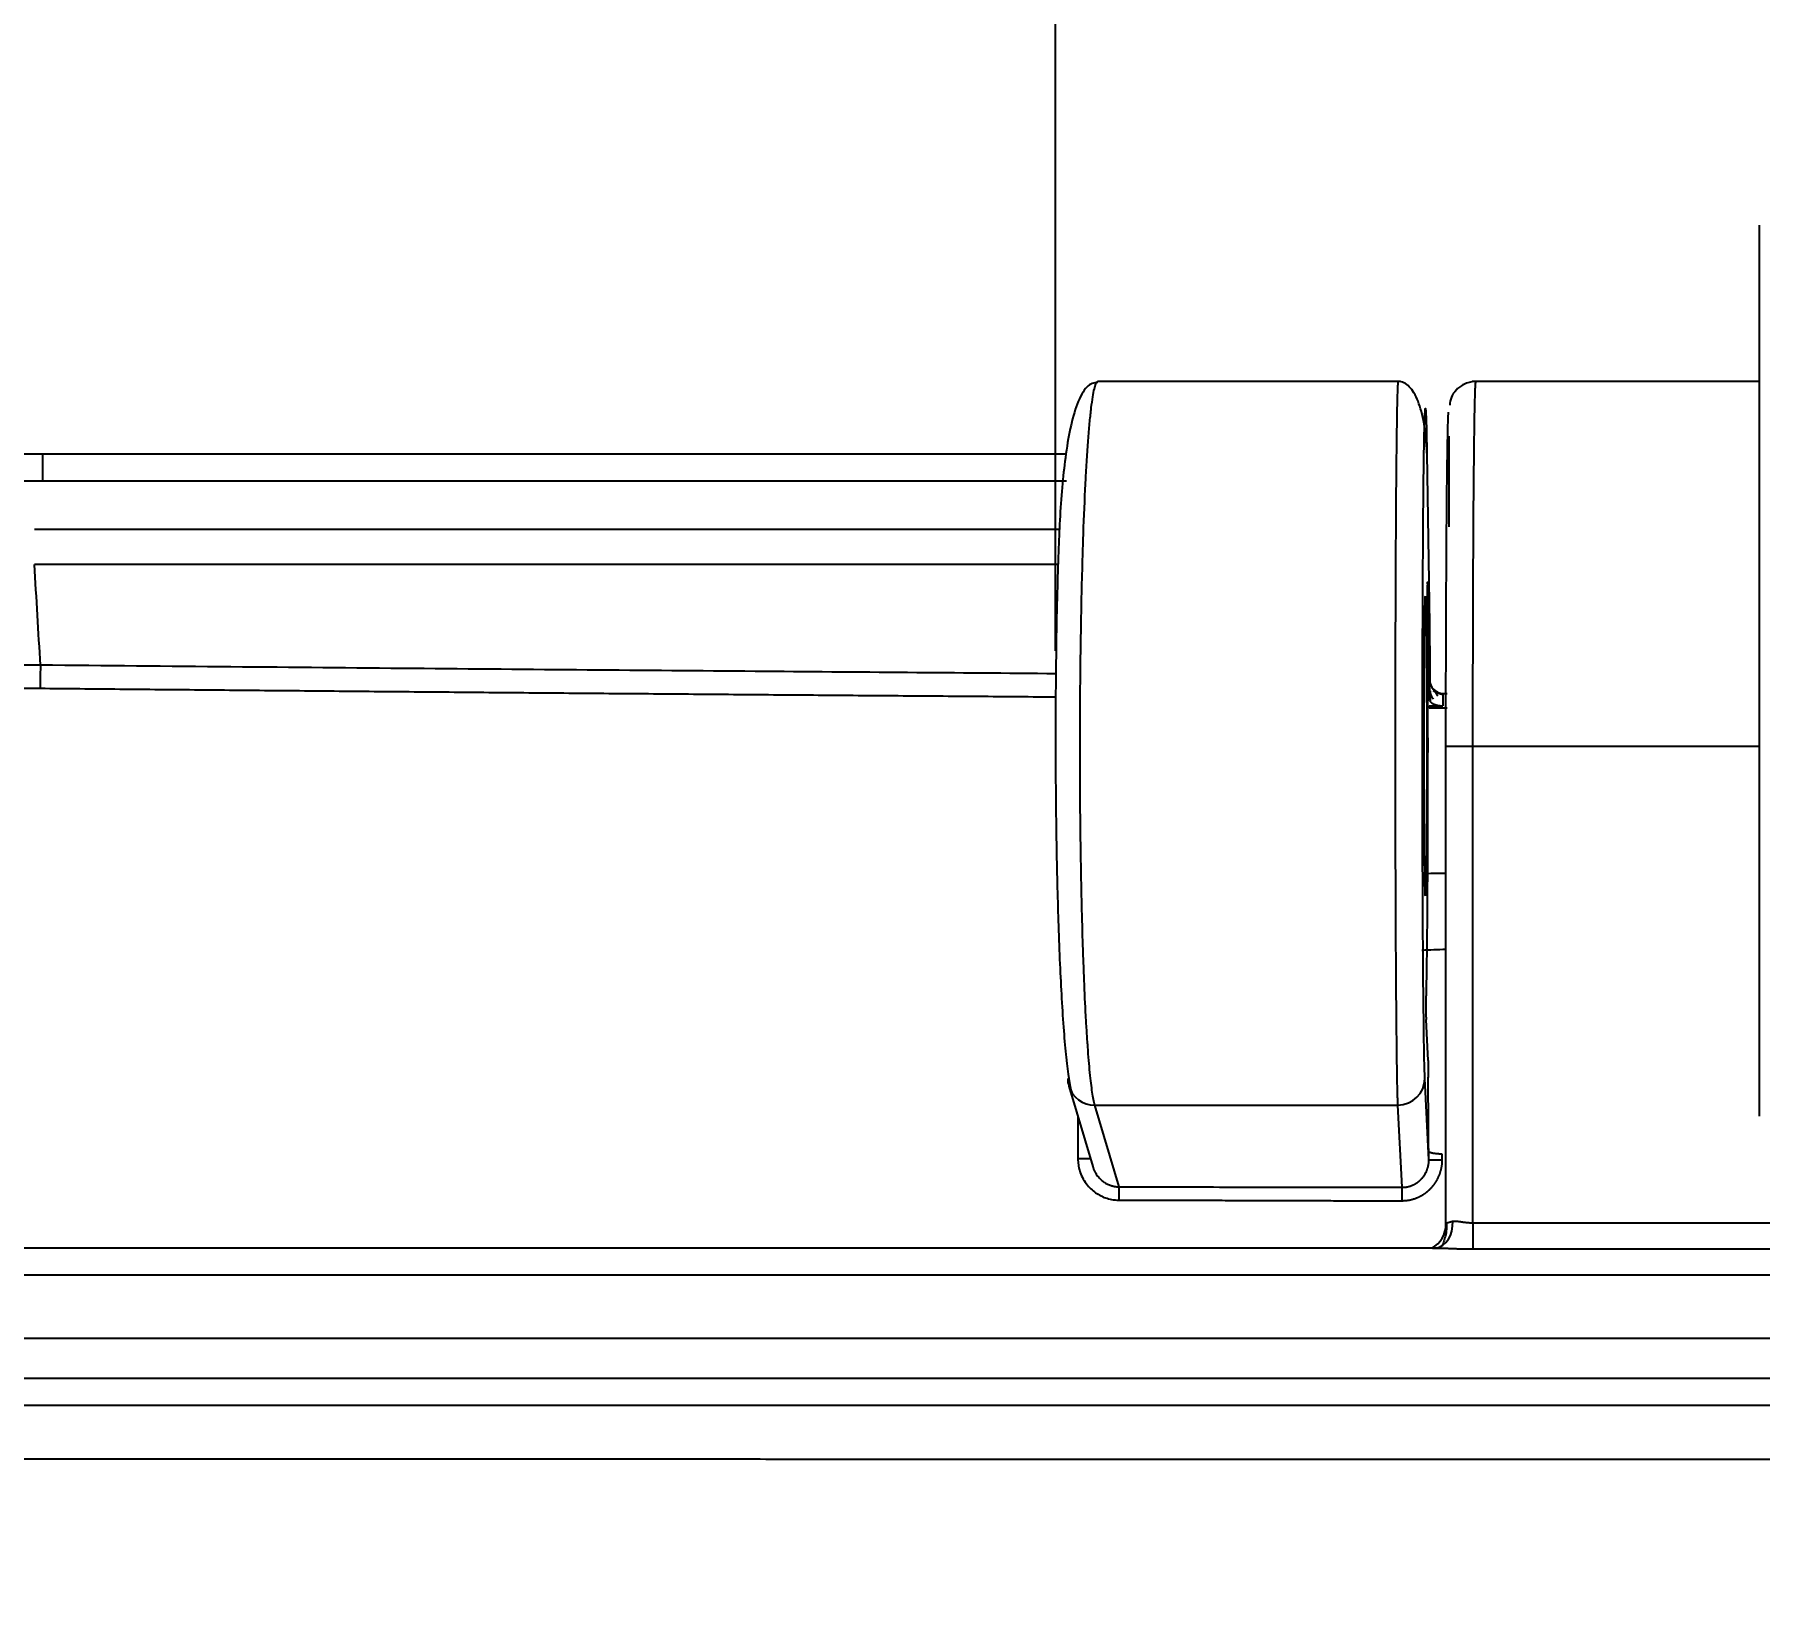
# Model space of a CAD drawing. Header units: millimetres. Extents: x 63 to 483, y 13 to 310.
# Drawn here: x 335.8 to 357.09, y 252.47 to 272.01 of the extents above; entities that cross this region are included whole.
import ezdxf

# ---------------------------------------------------------------- set-up
doc = ezdxf.new("R2010")
doc.units = ezdxf.units.MM
doc.layers.add('DIM', color=5, linetype='Continuous')
doc.styles.get("Standard").update_dxf_attribs({"font": 'arial.ttf'})
doc.dimstyles.new('사본 Standard', dxfattribs={"dimtxt": 2.5, "dimasz": 3, "dimexe": 1, "dimexo": 1, "dimgap": 0.9, "dimtad": 1, "dimdec": 1, "dimdsep": 46, "dimtxsty": 'Standard', "dimcen": 0.09, "dimclrd": 3, "dimclre": 3, "dimclrt": 2, "dimadec": 0, "dimazin": 0, "dimtfac": 1, "dimtdec": 1, "dimtmove": 0, "dimatfit": 3, "dimfxl": 1.25, "dimtolj": 1, "dimtzin": 0, "dimarcsym": 1})

# ---------------------------------------------------------------- blocks, each defined once
blk = doc.blocks.new('*D15')
at = {"layer": 'DIM', "linetype": 'ByBlock', "lineweight": -2, "transparency": 16777216}
for p, q in [((348.403, 264.4), (348.403, 286.546)), ((427.808, 264.373), (427.808, 286.546)), ((351.403, 285.546), (424.808, 285.546))]:
    blk.add_line(p, q, dxfattribs=at)
at = {"layer": 'DIM', "transparency": 16777216}
for points in [[(351.403, 286.046), (351.403, 285.046), (348.403, 285.546)], [(424.808, 286.046), (424.808, 285.046), (427.808, 285.546)]]:
    blk.add_solid(points, dxfattribs=at)
at = {"layer": 'DIM', "transparency": 16777216, "insert": (388.106, 288.579), "char_height": 3, "attachment_point": 5}
blk.add_mtext('\\A1;238.2', dxfattribs=at)

msp = doc.modelspace()

# ---------------------------------------------------------------- linework, layer by layer
at = {"extrusion": (0, 0, -1)}
for p, q in [((357.091, 258.656), (357.091, 269.656)), ((352.662, 267.725), (348.925, 267.725)), ((357.091, 267.725), (353.546, 267.725)), ((353.256, 267.05), (353.256, 265.93)), ((348.538, 266.83), (335.901, 266.83)), ((335.901, 266.83), (335.901, 266.497)), ((352.986, 266.834), (353.018, 264.733)), ((348.538, 266.497), (335.901, 266.497)), ((348.45, 265.9), (335.802, 265.9)), ((348.434, 265.467), (335.802, 265.467)), ((352.993, 265.226), (353.015, 263.807)), ((353.022, 264.041), (353.017, 264.041)), ((353.184, 263.875), (353.235, 263.875)), ((353.223, 263.694), (353.016, 263.694)), ((353.235, 263.694), (353.224, 263.694)), ((353.221, 263.225), (353.555, 263.225)), ((353.221, 257.32), (353.221, 263.225)), ((353.555, 263.225), (357.091, 263.225)), ((353.555, 257.34), (353.555, 263.225)), ((353.001, 259.345), (352.976, 259.848)), ((353.011, 258.119), (352.962, 259.122)), ((353.005, 258.509), (353.003, 259.136)), ((348.567, 259.027), (348.863, 258.034)), ((349.187, 257.785), (348.887, 258.794)), ((348.887, 258.794), (352.628, 258.794)), ((352.679, 257.778), (352.628, 258.794)), ((353.011, 258.22), (353.007, 258.3)), ((353.555, 257.34), (357.33, 257.34)), ((353.555, 257.34), (353.555, 257.018)), ((353.134, 257.028), (329.732, 257.028)), ((353.555, 257.018), (357.33, 257.018)), ((446.451, 256.695), (329.732, 256.695)), ((329.669, 255.917), (446.513, 255.917)), ((446.513, 255.419), (329.669, 255.419))]:
    msp.add_line(p, q, dxfattribs=at)
for centre, major_axis, ratio, start_param, end_param in [((352.968, 263.225), (0, 1.85), 0.008727, 3.141593, 6.283185), ((352.968, 263.225), (0, 1.85), 0.008727, 0, 3.141593), ((352.968, 263.225), (0, 3.183), 0.008727, 0.983359, 2.855963), ((357.184, 263.708), (9.548, 0.144), 0.008725, 4.260789, 4.279934), ((353, 259.017), (0, 0.333), 0.008726, 0.174655, 1.205832), ((353.008, 258.628), (0, 0.333), 0.008726, 3.316248, 4.347424)]:
    msp.add_ellipse(centre, major_axis=major_axis, ratio=ratio, start_param=start_param, end_param=end_param, dxfattribs=at)
for centre, major_axis, ratio, start_param, end_param in [((352.685, 264.733), (-0.333, -0.005), 0.866001, 3.12414, 3.159065), ((335.876, 263.935), (0.003, 0.333), 0.016548, 0.523678, 1.572436), ((353.184, 264.041), (0, 0.167), 0.999962, 1.570816, 3.141593), ((353.188, 264.041), (0, 0.167), 0.999962, 1.570796, 3.141593), ((348.887, 259.122), (0.32, 0.095), 0.983499, 2.848113, 3.141601), ((352.628, 259.122), (0.333, 0.016), 0.984771, 4.663689, 6.23297), ((348.887, 259.122), (0.32, 0.095), 0.983499, 3.141601, 4.427998), ((348.681, 258.134), (-0.167, 0), 0.002718, 1.558758, 2.713564), ((353.178, 258.119), (0.167, 0), 0.003049, 3.150319, 4.701722), ((349.187, 257.62), (0, -0.167), 0.011839, 3.316138, 4.715171), ((352.679, 257.614), (0, -0.167), 0.010778, 3.316136, 4.715425), ((352.888, 257.32), (0.332, 0.033), 0.996157, 5.111271, 6.183385), ((353.056, 257.359), (0.033, -0.332), 0.747136, 0.031069, 1.497114)]:
    msp.add_ellipse(centre, major_axis=major_axis, ratio=ratio, start_param=start_param, end_param=end_param)
for points, knots in [([(348.924, 267.712), (348.876, 267.715), (348.782, 267.679), (348.668, 267.47), (348.584, 267.166), (348.507, 266.706), (348.46, 266.177), (348.438, 265.603), (348.422, 265.101), (348.41, 264.479), (348.402, 263.731), (348.402, 262.869), (348.413, 261.926), (348.437, 260.958), (348.477, 260.05), (348.534, 259.309), (348.578, 259.033), (348.603, 258.948)], [0, 0, 0, 0, 0.051589, 0.109628, 0.162984, 0.211821, 0.296463, 0.334616, 0.379094, 0.43091, 0.490073, 0.556591, 0.630475, 0.711738, 0.800402, 0.89647, 1, 1, 1, 1]), ([(348.887, 258.794), (348.877, 258.831), (348.866, 258.885), (348.851, 258.986), (348.847, 259.023), (348.837, 259.104), (348.832, 259.148), (348.818, 259.289), (348.81, 259.395), (348.797, 259.572), (348.793, 259.633), (348.785, 259.761), (348.781, 259.828), (348.77, 260.034), (348.763, 260.181), (348.754, 260.413), (348.751, 260.492), (348.745, 260.653), (348.742, 260.735), (348.734, 260.986), (348.73, 261.159), (348.724, 261.424), (348.722, 261.513), (348.719, 261.693), (348.717, 261.783), (348.713, 262.057), (348.711, 262.241), (348.708, 262.519), (348.708, 262.611), (348.707, 262.796), (348.706, 262.889), (348.706, 263.165), (348.706, 263.348), (348.707, 263.619), (348.707, 263.709), (348.708, 263.887), (348.709, 263.975), (348.712, 264.237), (348.714, 264.408), (348.719, 264.74), (348.722, 264.902), (348.729, 265.214), (348.733, 265.365), (348.739, 265.581), (348.741, 265.652), (348.744, 265.755), (348.746, 265.806), (348.748, 265.865), (348.749, 265.894), (348.75, 265.908), (348.75, 265.916), (348.75, 265.919), (348.75, 265.921), (348.75, 265.922), (348.75, 265.922), (348.75, 265.922), (348.75, 265.923), (348.75, 265.923), (348.758, 266.141), (348.767, 266.344), (348.782, 266.622), (348.787, 266.71), (348.797, 266.876), (348.808, 267.032), (348.82, 267.168), (348.832, 267.292), (348.838, 267.348), (348.85, 267.45), (348.857, 267.495), (348.869, 267.574), (348.876, 267.607), (348.889, 267.661), (348.895, 267.683), (348.908, 267.713), (348.915, 267.722), (348.923, 267.725), (348.924, 267.725), (348.924, 267.725)], [0, 0, 0, 0, 0.038256, 0.038256, 0.057383, 0.057383, 0.076511, 0.076511, 0.114767, 0.114767, 0.133894, 0.133894, 0.153022, 0.153022, 0.191278, 0.191278, 0.210405, 0.210405, 0.229533, 0.229533, 0.267789, 0.267789, 0.286917, 0.286917, 0.306044, 0.306044, 0.3443, 0.3443, 0.363428, 0.363428, 0.382555, 0.382555, 0.420811, 0.420811, 0.439939, 0.439939, 0.459066, 0.459066, 0.497322, 0.497322, 0.535577, 0.535577, 0.573833, 0.573833, 0.592961, 0.592961, 0.602525, 0.607307, 0.609698, 0.610893, 0.611491, 0.61179, 0.611939, 0.612014, 0.612051, 0.61207, 0.61207, 0.612089, 0.612089, 0.6886, 0.6886, 0.726855, 0.726855, 0.765111, 0.803366, 0.803366, 0.841622, 0.841622, 0.879877, 0.879877, 0.918133, 0.918133, 0.956388, 0.956388, 0.994644, 0.994644, 1, 1, 1, 1]), ([(352.628, 258.794), (352.627, 258.815), (352.627, 258.84), (352.625, 258.899), (352.624, 258.932), (352.622, 259.007), (352.621, 259.048), (352.62, 259.136), (352.618, 259.232), (352.616, 259.392), (352.614, 259.568), (352.612, 259.757), (352.611, 259.89), (352.609, 260.094), (352.608, 260.236), (352.606, 260.526), (352.605, 260.675), (352.603, 260.974), (352.603, 261.124), (352.602, 261.349), (352.601, 261.424), (352.601, 261.536), (352.601, 261.591), (352.601, 261.656), (352.601, 261.688), (352.601, 261.704), (352.6, 261.712), (352.6, 261.716), (352.6, 261.718), (352.6, 261.719), (352.6, 261.72), (352.6, 261.72), (352.6, 261.72), (352.6, 261.72), (352.6, 261.899), (352.6, 262.083), (352.599, 262.458), (352.599, 262.649), (352.598, 263.034), (352.598, 263.228), (352.599, 263.618), (352.599, 263.813), (352.599, 264.2), (352.6, 264.393), (352.601, 264.771), (352.601, 264.957), (352.603, 265.319), (352.603, 265.495), (352.605, 265.749), (352.605, 265.832), (352.606, 265.953), (352.606, 266.014), (352.607, 266.083), (352.607, 266.117), (352.607, 266.134), (352.607, 266.142), (352.607, 266.146), (352.607, 266.148), (352.607, 266.149), (352.607, 266.15), (352.607, 266.15), (352.607, 266.15), (352.607, 266.15), (352.607, 266.15), (352.607, 266.151), (352.608, 266.234), (352.608, 266.318), (352.61, 266.488), (352.61, 266.573), (352.612, 266.741), (352.613, 266.824), (352.615, 266.985), (352.616, 267.063), (352.618, 267.212), (352.619, 267.282), (352.621, 267.411), (352.623, 267.47), (352.625, 267.572), (352.627, 267.615), (352.629, 267.665), (352.63, 267.679), (352.631, 267.697), (352.631, 267.704), (352.632, 267.711), (352.632, 267.714), (352.632, 267.716), (352.632, 267.716), (352.632, 267.717), (352.632, 267.717), (352.633, 267.717), (352.633, 267.717), (352.633, 267.717), (352.633, 267.717), (352.633, 267.717), (352.633, 267.724), (352.634, 267.726), (352.635, 267.725)], [0, 0, 0, 0, 0.020247, 0.020247, 0.040494, 0.040494, 0.060741, 0.060741, 0.080988, 0.101235, 0.121482, 0.141729, 0.161976, 0.161976, 0.20247, 0.20247, 0.242964, 0.242964, 0.283458, 0.283458, 0.303705, 0.303705, 0.313828, 0.31889, 0.321421, 0.322686, 0.323319, 0.323636, 0.323794, 0.323873, 0.323912, 0.323932, 0.323932, 0.323952, 0.323952, 0.364446, 0.364446, 0.40494, 0.40494, 0.445434, 0.445434, 0.485928, 0.485928, 0.526422, 0.526422, 0.566916, 0.566916, 0.60741, 0.60741, 0.627657, 0.627657, 0.63778, 0.642842, 0.645373, 0.646638, 0.647271, 0.647587, 0.647746, 0.647825, 0.647864, 0.647884, 0.647894, 0.647899, 0.647899, 0.647904, 0.647904, 0.688398, 0.688398, 0.728892, 0.728892, 0.769386, 0.769386, 0.80988, 0.80988, 0.850374, 0.850374, 0.890868, 0.890868, 0.931362, 0.931362, 0.951609, 0.951609, 0.961732, 0.966794, 0.969325, 0.97059, 0.971223, 0.971539, 0.971698, 0.971777, 0.971816, 0.971836, 0.971836, 0.971856, 0.971856, 1, 1, 1, 1]), ([(352.986, 266.839), (352.981, 266.975), (352.959, 267.221), (352.881, 267.499), (352.774, 267.682), (352.681, 267.724), (352.63, 267.725)], [0, 0, 0, 0, 0.242971, 0.490945, 0.743557, 1, 1, 1, 1]), ([(353.597, 267.725), (353.573, 267.726), (353.527, 267.721), (353.47, 267.703), (353.428, 267.683), (353.4, 267.665), (353.375, 267.646), (353.315, 267.591), (353.286, 267.526), (353.264, 267.463), (353.269, 267.434)], [0, 0, 0, 0, 0.085635, 0.163634, 0.199427, 0.234603, 0.271999, 0.315259, 0.613388, 1, 1, 1, 1]), ([(353.555, 263.225), (353.555, 263.273), (353.555, 263.331), (353.555, 263.465), (353.555, 263.542), (353.555, 263.716), (353.555, 263.812), (353.555, 263.97), (353.555, 264.025), (353.555, 264.14), (353.555, 264.199), (353.556, 264.383), (353.556, 264.515), (353.557, 264.722), (353.557, 264.793), (353.557, 264.938), (353.557, 265.012), (353.558, 265.163), (353.558, 265.239), (353.559, 265.394), (353.559, 265.473), (353.56, 265.631), (353.56, 265.711), (353.561, 265.871), (353.562, 265.951), (353.563, 266.111), (353.563, 266.191), (353.564, 266.349), (353.565, 266.427), (353.566, 266.581), (353.567, 266.656), (353.569, 266.803), (353.569, 266.874), (353.571, 267.012), (353.572, 267.078), (353.574, 267.203), (353.575, 267.262), (353.576, 267.371), (353.578, 267.422), (353.58, 267.513), (353.581, 267.554), (353.583, 267.623), (353.584, 267.652), (353.587, 267.696), (353.588, 267.711), (353.59, 267.723), (353.59, 267.725), (353.591, 267.725)], [0, 0, 0, 0, 0.075421, 0.075421, 0.150841, 0.150841, 0.226262, 0.226262, 0.263972, 0.263972, 0.301682, 0.301682, 0.377103, 0.377103, 0.414813, 0.414813, 0.452523, 0.452523, 0.490234, 0.490234, 0.527944, 0.527944, 0.565654, 0.565654, 0.603365, 0.603365, 0.641075, 0.641075, 0.678785, 0.678785, 0.716495, 0.716495, 0.754206, 0.754206, 0.791916, 0.791916, 0.829626, 0.829626, 0.867337, 0.867337, 0.905047, 0.905047, 0.942757, 0.942757, 0.980467, 0.980467, 1, 1, 1, 1]), ([(352.941, 266.042), (352.943, 266.262), (352.947, 266.671), (352.954, 267.075), (352.96, 267.311), (352.966, 267.401), (352.971, 267.389), (352.976, 267.302), (352.981, 267.136), (352.984, 266.95), (352.986, 266.834)], [0, 0, 0, 0, 0.10967, 0.23686, 0.36405, 0.49124, 0.61843, 0.74562, 0.87281, 1, 1, 1, 1]), ([(353.221, 263.225), (353.221, 263.598), (353.222, 264.312), (353.226, 265.305), (353.231, 266.168), (353.239, 266.835), (353.246, 267.203), (353.251, 267.32), (353.253, 267.349)], [0, 0, 0, 0, 0.180216, 0.360431, 0.540647, 0.720863, 0.901079, 1, 1, 1, 1]), ([(335.901, 266.83), (335.391, 266.83), (334.457, 266.769), (333.181, 266.528), (332.157, 266.223), (331.345, 265.908), (330.666, 265.591), (329.613, 265.024), (328.216, 264.043), (326.668, 262.481), (325.615, 261.083), (325.154, 260.193), (325.038, 259.947)], [0, 0, 0, 0, 0.112365, 0.208092, 0.287083, 0.349352, 0.401025, 0.453322, 0.614601, 0.777326, 0.939988, 1, 1, 1, 1]), ([(335.901, 266.497), (335.166, 266.497), (333.718, 266.356), (331.591, 265.718), (329.576, 264.658), (327.671, 263.113), (326.143, 261.28), (325.079, 259.472), (324.358, 257.777), (323.853, 256.096), (323.53, 254.36), (323.434, 253.081), (323.422, 252.468)], [0, 0, 0, 0, 0.101579, 0.203158, 0.304738, 0.406317, 0.507896, 0.609475, 0.711055, 0.812634, 0.914213, 1, 1, 1, 1]), ([(352.941, 260.408), (352.94, 260.55), (352.937, 260.987), (352.933, 261.815), (352.931, 262.896), (352.932, 263.996), (352.935, 265.05), (352.939, 265.709), (352.941, 266.007), (352.941, 266.042)], [0, 0, 0, 0, 0.093272, 0.269755, 0.446239, 0.622722, 0.799206, 0.975689, 1, 1, 1, 1]), ([(352.992, 265.229), (352.992, 265.227), (352.992, 265.225), (352.992, 265.22), (352.992, 265.217), (352.991, 265.209), (352.991, 265.203), (352.991, 265.192), (352.991, 265.189), (352.991, 265.181), (352.991, 265.178), (352.991, 265.166), (352.991, 265.158), (352.991, 265.145), (352.991, 265.141), (352.991, 265.132), (352.991, 265.127), (352.991, 265.114), (352.991, 265.105), (352.991, 265.091), (352.991, 265.086), (352.991, 265.077), (352.991, 265.072), (352.991, 265.058), (352.991, 265.049), (352.991, 265.036), (352.991, 265.031), (352.991, 265.022), (352.991, 265.018), (352.991, 265.005), (352.991, 264.997), (352.991, 264.989)], [0, 0, 0, 0, 0.049001, 0.049001, 0.099054, 0.099054, 0.199159, 0.199159, 0.249211, 0.249211, 0.299264, 0.299264, 0.399369, 0.399369, 0.449422, 0.449422, 0.499474, 0.499474, 0.599579, 0.599579, 0.649632, 0.649632, 0.699685, 0.699685, 0.79979, 0.79979, 0.849842, 0.849842, 0.899895, 0.899895, 1, 1, 1, 1]), ([(352.993, 265.226), (352.993, 265.231), (352.993, 265.239), (352.993, 265.244), (352.993, 265.247), (352.993, 265.248), (352.992, 265.249), (352.992, 265.248), (352.992, 265.247), (352.992, 265.247), (352.992, 265.246)], [0, 0, 0, 0, 0.247833, 0.495666, 0.495666, 0.743499, 0.743499, 0.991332, 0.991332, 1, 1, 1, 1]), ([(335.876, 264.224), (335.693, 264.225), (335.323, 264.219), (334.947, 264.191), (334.379, 264.134), (333.996, 264.074), (333.227, 263.906), (332.841, 263.799), (332.264, 263.6), (332.072, 263.528), (331.69, 263.371), (331.5, 263.286), (331.122, 263.104), (330.746, 262.909), (330.377, 262.688), (330.012, 262.456), (329.831, 262.333), (329.475, 262.075), (329.124, 261.805), (328.615, 261.363), (328.288, 261.045), (327.969, 260.715), (327.813, 260.545), (327.584, 260.28), (327.472, 260.146), (327.343, 259.986), (327.28, 259.905), (327.248, 259.864), (327.232, 259.843), (327.224, 259.833), (327.22, 259.828), (327.218, 259.826), (327.218, 259.824), (327.217, 259.824), (327.217, 259.823), (327.217, 259.823), (327.217, 259.823), (327.217, 259.823), (327.217, 259.823), (327.147, 259.732), (327.075, 259.637), (326.93, 259.435), (326.855, 259.33), (326.629, 258.997), (326.475, 258.754), (326.242, 258.356), (326.164, 258.217), (326.009, 257.929), (325.932, 257.78), (325.779, 257.468), (325.628, 257.145), (325.482, 256.798), (325.34, 256.439), (325.271, 256.254), (325.138, 255.871), (325.074, 255.673), (324.954, 255.271), (324.898, 255.068), (324.845, 254.858)], [0, 0, 0, 0, 0.037074, 0.074148, 0.074148, 0.148296, 0.148296, 0.222445, 0.222445, 0.259519, 0.259519, 0.296593, 0.296593, 0.333667, 0.370741, 0.370741, 0.407815, 0.407815, 0.444889, 0.481963, 0.519038, 0.519038, 0.556112, 0.556112, 0.574649, 0.583917, 0.588552, 0.590869, 0.592027, 0.592606, 0.592896, 0.593041, 0.593113, 0.59315, 0.593168, 0.593177, 0.593181, 0.593181, 0.593186, 0.593186, 0.63026, 0.63026, 0.667334, 0.667334, 0.741482, 0.741482, 0.778556, 0.778556, 0.81563, 0.81563, 0.852705, 0.889779, 0.889779, 0.926853, 0.926853, 0.963927, 0.963927, 1, 1, 1, 1]), ([(348.407, 264.118), (347.205, 264.127), (344.63, 264.147), (340.545, 264.181), (337.471, 264.209), (335.876, 264.224)], [0, 0, 0, 0, 0.317432, 0.658716, 1, 1, 1, 1]), ([(335.87, 263.935), (335.861, 263.935), (335.843, 263.935), (335.816, 263.935), (335.789, 263.935), (335.761, 263.935), (335.734, 263.935), (335.707, 263.935), (335.68, 263.935), (335.653, 263.934), (335.626, 263.934), (335.598, 263.933), (335.571, 263.933), (335.544, 263.932), (335.517, 263.932), (335.49, 263.931), (335.463, 263.93), (335.436, 263.929), (335.409, 263.928), (335.382, 263.927), (335.355, 263.926), (335.327, 263.925), (335.3, 263.924), (335.273, 263.922), (335.246, 263.921), (335.219, 263.919), (335.192, 263.918), (335.165, 263.916), (335.138, 263.915), (335.111, 263.913), (335.084, 263.911), (335.057, 263.909), (335.03, 263.907), (335.003, 263.905), (334.976, 263.903), (334.949, 263.9), (334.922, 263.898), (334.896, 263.896), (334.869, 263.893), (334.842, 263.891), (334.815, 263.888), (334.788, 263.886), (334.761, 263.883), (334.734, 263.88), (334.707, 263.877), (334.68, 263.874), (334.653, 263.871), (334.627, 263.868), (334.6, 263.865), (334.573, 263.861), (334.546, 263.858), (334.519, 263.855), (334.492, 263.851), (334.466, 263.848), (334.439, 263.844), (334.412, 263.84), (334.385, 263.836), (334.358, 263.833), (334.332, 263.829), (334.305, 263.825), (334.278, 263.821), (334.251, 263.816), (334.225, 263.812), (334.198, 263.808), (334.171, 263.803), (334.144, 263.799), (334.118, 263.794), (334.091, 263.79), (334.064, 263.785), (334.038, 263.78), (334.011, 263.776), (333.984, 263.771), (333.958, 263.766), (333.931, 263.761), (333.904, 263.755), (333.878, 263.75), (333.851, 263.745), (333.824, 263.74), (333.798, 263.734), (333.771, 263.729), (333.744, 263.723), (333.718, 263.717), (333.691, 263.712), (333.665, 263.706), (333.638, 263.7), (333.612, 263.694), (333.441, 263.655), (333.129, 263.577), (332.68, 263.44), (332.237, 263.282), (331.801, 263.103), (331.423, 262.927), (331.102, 262.763), (330.835, 262.616), (330.571, 262.461), (330.221, 262.242), (329.791, 261.946), (329.289, 261.555), (328.804, 261.13), (328.334, 260.667), (327.884, 260.169), (327.455, 259.637), (327.053, 259.08), (326.747, 258.603), (326.521, 258.216), (326.361, 257.926), (326.208, 257.629), (326.023, 257.248), (325.814, 256.778), (325.594, 256.217), (325.432, 255.743), (325.344, 255.456), (325.316, 255.361)], [0, 0, 0, 0, 0.001863, 0.003726, 0.005588, 0.007449, 0.00931, 0.01117, 0.01303, 0.014889, 0.016748, 0.018607, 0.020465, 0.022322, 0.024179, 0.026036, 0.027893, 0.029749, 0.031604, 0.03346, 0.035315, 0.037169, 0.039024, 0.040878, 0.042731, 0.044585, 0.046438, 0.048291, 0.050144, 0.051997, 0.053849, 0.055702, 0.057554, 0.059406, 0.061258, 0.063109, 0.064961, 0.066812, 0.068664, 0.070515, 0.072367, 0.074218, 0.076069, 0.077921, 0.079772, 0.081623, 0.083475, 0.085326, 0.087178, 0.08903, 0.090881, 0.092733, 0.094585, 0.096437, 0.098289, 0.100142, 0.101994, 0.103847, 0.1057, 0.107553, 0.109407, 0.111261, 0.113115, 0.114969, 0.116824, 0.118678, 0.120534, 0.122389, 0.124245, 0.126101, 0.127958, 0.129815, 0.131673, 0.133531, 0.135389, 0.137248, 0.139107, 0.140967, 0.142827, 0.144688, 0.146549, 0.148411, 0.150273, 0.152136, 0.154, 0.155864, 0.157728, 0.189862, 0.221969, 0.254121, 0.286391, 0.318848, 0.339641, 0.360489, 0.381409, 0.402419, 0.445409, 0.488502, 0.533035, 0.577836, 0.623889, 0.67091, 0.718055, 0.764818, 0.787329, 0.810007, 0.832868, 0.855927, 0.897118, 0.938362, 0.979739, 1, 1, 1, 1]), ([(348.404, 263.829), (348.332, 263.829), (348.095, 263.831), (347.694, 263.834), (347.201, 263.838), (346.708, 263.842), (346.215, 263.845), (345.722, 263.849), (345.229, 263.853), (344.736, 263.857), (344.243, 263.861), (343.751, 263.865), (343.258, 263.869), (342.765, 263.873), (342.272, 263.877), (341.78, 263.881), (341.287, 263.885), (340.795, 263.89), (340.302, 263.894), (339.809, 263.898), (339.317, 263.903), (338.824, 263.907), (338.332, 263.912), (337.84, 263.916), (337.347, 263.921), (336.855, 263.925), (336.362, 263.93), (336.034, 263.933), (335.87, 263.935)], [0, 0, 0, 0, 0.017333, 0.056668, 0.096002, 0.135332, 0.174661, 0.213987, 0.253311, 0.292632, 0.331951, 0.371268, 0.410582, 0.449894, 0.489203, 0.52851, 0.567814, 0.607116, 0.646416, 0.685713, 0.725008, 0.7643, 0.80359, 0.842877, 0.882161, 0.921443, 0.960723, 1, 1, 1, 1]), ([(353.015, 263.965), (353.015, 263.95), (353.017, 263.92), (353.025, 263.877), (353.041, 263.837), (353.055, 263.814), (353.064, 263.804)], [0, 0, 0, 0, 0.25839, 0.511574, 0.75905, 1, 1, 1, 1]), ([(353.015, 263.807), (353.015, 263.801), (353.016, 263.796), (353.019, 263.788), (353.02, 263.785), (353.024, 263.78), (353.025, 263.777), (353.032, 263.77), (353.037, 263.765), (353.046, 263.758), (353.049, 263.756), (353.056, 263.751), (353.059, 263.749), (353.071, 263.743), (353.079, 263.74), (353.09, 263.736), (353.092, 263.735), (353.097, 263.734), (353.099, 263.733), (353.107, 263.731), (353.112, 263.73), (353.127, 263.727), (353.137, 263.725), (353.153, 263.724), (353.159, 263.723), (353.17, 263.723), (353.176, 263.723), (353.181, 263.723)], [0, 0, 0, 0, 0.125, 0.125, 0.1875, 0.1875, 0.25, 0.25, 0.375, 0.375, 0.4375, 0.4375, 0.5, 0.5, 0.625, 0.625, 0.65625, 0.65625, 0.6875, 0.6875, 0.75, 0.75, 0.875, 0.875, 0.9375, 0.9375, 1, 1, 1, 1]), ([(353.027, 263.909), (353.027, 263.898), (353.027, 263.873), (353.026, 263.829), (353.026, 263.796), (353.026, 263.778), (353.026, 263.776)], [0, 0, 0, 0, 0.323915, 0.64809, 0.972417, 1, 1, 1, 1]), ([(353.184, 263.863), (353.174, 263.863), (353.153, 263.865), (353.122, 263.873), (353.091, 263.888), (353.073, 263.901), (353.065, 263.909)], [0, 0, 0, 0, 0.232663, 0.479575, 0.736991, 1, 1, 1, 1]), ([(353.184, 263.875), (353.184, 263.875), (353.184, 263.875), (353.184, 263.874), (353.184, 263.874), (353.184, 263.874), (353.184, 263.874), (353.184, 263.873), (353.184, 263.873), (353.184, 263.872), (353.183, 263.871), (353.183, 263.871), (353.183, 263.87), (353.183, 263.869), (353.183, 263.868), (353.183, 263.867), (353.183, 263.866), (353.183, 263.865), (353.183, 263.864), (353.183, 263.863), (353.183, 263.861), (353.183, 263.86), (353.183, 263.859), (353.183, 263.857), (353.183, 263.856), (353.183, 263.854), (353.183, 263.852), (353.183, 263.851), (353.183, 263.849), (353.182, 263.847), (353.182, 263.846), (353.182, 263.844), (353.182, 263.842), (353.182, 263.84), (353.182, 263.838), (353.182, 263.836), (353.182, 263.834), (353.182, 263.832), (353.182, 263.83), (353.182, 263.828), (353.182, 263.826), (353.182, 263.824), (353.182, 263.822), (353.182, 263.82), (353.182, 263.818), (353.182, 263.815), (353.182, 263.813), (353.182, 263.811), (353.182, 263.809), (353.182, 263.807), (353.182, 263.804), (353.182, 263.802), (353.182, 263.8), (353.182, 263.797), (353.182, 263.795), (353.182, 263.793), (353.182, 263.791), (353.182, 263.788), (353.182, 263.786), (353.181, 263.784), (353.181, 263.781), (353.181, 263.779), (353.181, 263.777), (353.181, 263.774), (353.181, 263.772), (353.181, 263.77), (353.181, 263.767), (353.181, 263.765), (353.181, 263.763), (353.181, 263.76), (353.181, 263.758), (353.181, 263.756), (353.181, 263.754), (353.181, 263.751), (353.181, 263.749), (353.181, 263.747), (353.181, 263.745), (353.181, 263.742), (353.181, 263.74), (353.181, 263.738), (353.181, 263.736), (353.181, 263.734), (353.181, 263.732), (353.181, 263.729), (353.181, 263.727), (353.181, 263.725), (353.181, 263.724), (353.181, 263.723)], [0, 0, 0, 0, 0.015041, 0.030004, 0.044889, 0.059696, 0.074425, 0.089076, 0.103648, 0.118143, 0.13256, 0.146899, 0.16116, 0.175343, 0.189448, 0.203474, 0.217423, 0.231294, 0.245087, 0.258802, 0.272438, 0.285997, 0.299478, 0.312881, 0.326205, 0.339452, 0.352621, 0.365711, 0.378724, 0.391659, 0.404516, 0.417294, 0.429995, 0.442618, 0.455162, 0.467629, 0.480018, 0.492328, 0.504561, 0.516715, 0.528792, 0.540791, 0.552711, 0.564554, 0.576319, 0.588005, 0.599614, 0.611144, 0.622597, 0.633971, 0.645268, 0.656487, 0.667627, 0.67869, 0.689674, 0.700581, 0.71141, 0.72216, 0.732833, 0.743427, 0.753944, 0.764383, 0.774743, 0.785026, 0.79523, 0.805357, 0.815406, 0.825376, 0.835269, 0.845084, 0.85482, 0.864479, 0.874059, 0.883562, 0.892987, 0.902334, 0.911602, 0.920793, 0.929906, 0.93894, 0.947897, 0.956776, 0.965577, 0.9743, 0.982944, 0.991511, 1, 1, 1, 1]), ([(352.962, 259.122), (352.958, 259.189), (352.952, 259.417), (352.946, 259.908), (352.942, 260.281), (352.941, 260.408)], [0, 0, 0, 0, 0.404613, 0.809225, 1, 1, 1, 1]), ([(352.976, 260.172), (352.976, 260.169), (352.976, 260.162), (352.976, 260.153), (352.975, 260.142), (352.975, 260.136), (352.975, 260.123), (352.975, 260.116), (352.975, 260.1), (352.975, 260.092), (352.975, 260.076), (352.975, 260.067), (352.975, 260.053), (352.975, 260.049), (352.975, 260.04), (352.975, 260.035), (352.975, 260.021), (352.975, 260.012), (352.975, 259.998), (352.975, 259.993), (352.975, 259.984), (352.975, 259.979), (352.975, 259.966), (352.975, 259.957), (352.975, 259.944), (352.975, 259.94), (352.975, 259.931), (352.975, 259.927), (352.975, 259.916), (352.975, 259.908), (352.975, 259.898), (352.975, 259.894), (352.975, 259.888), (352.975, 259.885), (352.975, 259.876), (352.976, 259.871), (352.976, 259.864), (352.976, 259.862), (352.976, 259.858), (352.976, 259.856), (352.976, 259.852), (352.976, 259.849), (352.976, 259.848)], [0, 0, 0, 0, 0.0625, 0.125, 0.125, 0.1875, 0.1875, 0.25, 0.25, 0.3125, 0.3125, 0.375, 0.375, 0.40625, 0.40625, 0.4375, 0.4375, 0.5, 0.5, 0.53125, 0.53125, 0.5625, 0.5625, 0.625, 0.625, 0.65625, 0.65625, 0.6875, 0.6875, 0.75, 0.75, 0.78125, 0.78125, 0.8125, 0.8125, 0.875, 0.875, 0.90625, 0.90625, 0.9375, 0.9375, 1, 1, 1, 1]), ([(348.678, 258.654), (348.678, 258.624), (348.679, 258.45), (348.679, 258.276), (348.679, 258.133)], [0, 0, 0, 0, 0.175335, 1, 1, 1, 1]), ([(348.863, 258.034), (348.864, 258.031), (348.866, 258.024), (348.869, 258.014), (348.876, 257.996), (348.884, 257.978), (348.892, 257.964), (348.893, 257.962)], [0, 0, 0, 0, 0.11781, 0.25712, 0.401547, 0.876122, 1, 1, 1, 1]), ([(352.677, 257.613), (352.679, 257.613), (352.683, 257.613), (352.689, 257.613), (352.695, 257.613), (352.701, 257.614), (352.707, 257.614), (352.713, 257.614), (352.719, 257.615), (352.725, 257.615), (352.732, 257.616), (352.738, 257.617), (352.744, 257.617), (352.75, 257.618), (352.756, 257.619), (352.762, 257.62), (352.768, 257.621), (352.774, 257.622), (352.78, 257.624), (352.786, 257.625), (352.792, 257.626), (352.798, 257.628), (352.804, 257.629), (352.81, 257.631), (352.816, 257.633), (352.822, 257.635), (352.828, 257.636), (352.834, 257.638), (352.84, 257.64), (352.846, 257.642), (352.851, 257.645), (352.857, 257.647), (352.863, 257.649), (352.869, 257.652), (352.875, 257.654), (352.88, 257.656), (352.886, 257.659), (352.892, 257.662), (352.897, 257.665), (352.903, 257.667), (352.908, 257.67), (352.914, 257.673), (352.919, 257.676), (352.925, 257.679), (352.93, 257.683), (352.936, 257.686), (352.941, 257.689), (352.947, 257.693), (352.952, 257.696), (352.957, 257.7), (352.962, 257.703), (352.967, 257.707), (352.973, 257.711), (352.978, 257.715), (352.983, 257.719), (352.988, 257.722), (352.993, 257.727), (352.998, 257.731), (353.002, 257.735), (353.007, 257.739), (353.012, 257.743), (353.017, 257.748), (353.021, 257.752), (353.026, 257.757), (353.03, 257.761), (353.035, 257.766), (353.039, 257.77), (353.044, 257.776), (353.05, 257.782), (353.056, 257.789), (353.061, 257.796), (353.067, 257.803), (353.073, 257.81), (353.079, 257.818), (353.084, 257.826), (353.09, 257.834), (353.095, 257.842), (353.1, 257.85), (353.106, 257.859), (353.111, 257.867), (353.115, 257.876), (353.12, 257.885), (353.125, 257.895), (353.129, 257.904), (353.134, 257.914), (353.138, 257.924), (353.142, 257.934), (353.146, 257.944), (353.15, 257.955), (353.153, 257.965), (353.156, 257.976), (353.159, 257.987), (353.162, 257.999), (353.165, 258.01), (353.167, 258.021), (353.169, 258.033), (353.171, 258.045), (353.173, 258.057), (353.174, 258.069), (353.175, 258.081), (353.176, 258.094), (353.176, 258.106), (353.176, 258.115), (353.176, 258.119)], [0, 0, 0, 0, 0.007669, 0.015348, 0.023036, 0.030733, 0.038439, 0.046153, 0.053875, 0.061606, 0.069345, 0.077091, 0.084845, 0.092607, 0.100376, 0.108152, 0.115935, 0.123726, 0.131525, 0.13933, 0.147144, 0.154964, 0.162793, 0.170629, 0.178473, 0.186324, 0.194184, 0.202051, 0.209926, 0.217809, 0.225699, 0.233598, 0.241504, 0.249418, 0.257339, 0.265268, 0.273205, 0.281149, 0.289101, 0.29706, 0.305027, 0.313001, 0.320982, 0.328971, 0.336967, 0.344971, 0.352983, 0.361001, 0.369027, 0.377061, 0.385102, 0.39315, 0.401205, 0.409268, 0.417337, 0.425414, 0.433498, 0.441589, 0.449688, 0.457794, 0.465907, 0.474027, 0.482154, 0.490289, 0.498431, 0.50658, 0.514736, 0.5229, 0.534172, 0.545583, 0.557133, 0.568821, 0.580648, 0.592614, 0.604719, 0.616962, 0.629344, 0.641865, 0.654524, 0.667321, 0.680258, 0.693334, 0.706548, 0.719901, 0.733392, 0.747022, 0.760791, 0.774699, 0.788744, 0.802928, 0.81725, 0.831712, 0.846312, 0.861054, 0.875936, 0.89096, 0.906125, 0.92143, 0.936875, 0.952456, 0.968172, 0.984021, 1, 1, 1, 1]), ([(352.679, 257.778), (352.68, 257.778), (352.684, 257.778), (352.689, 257.778), (352.694, 257.778), (352.699, 257.778), (352.704, 257.779), (352.709, 257.779), (352.714, 257.779), (352.719, 257.78), (352.724, 257.781), (352.729, 257.781), (352.734, 257.782), (352.738, 257.783), (352.743, 257.784), (352.748, 257.785), (352.753, 257.786), (352.758, 257.787), (352.763, 257.789), (352.768, 257.79), (352.773, 257.791), (352.778, 257.793), (352.783, 257.794), (352.788, 257.796), (352.793, 257.798), (352.797, 257.8), (352.802, 257.802), (352.807, 257.804), (352.812, 257.806), (352.817, 257.808), (352.821, 257.81), (352.826, 257.812), (352.831, 257.815), (352.835, 257.817), (352.84, 257.82), (352.844, 257.823), (352.849, 257.825), (352.853, 257.828), (352.858, 257.831), (352.862, 257.834), (352.867, 257.837), (352.871, 257.84), (352.875, 257.843), (352.88, 257.846), (352.884, 257.85), (352.888, 257.853), (352.892, 257.857), (352.896, 257.86), (352.9, 257.864), (352.904, 257.867), (352.908, 257.871), (352.912, 257.875), (352.916, 257.879), (352.92, 257.883), (352.928, 257.893), (352.942, 257.909), (352.958, 257.933), (352.974, 257.96), (352.983, 257.981), (352.989, 257.995), (352.991, 258.002), (352.994, 258.009), (352.996, 258.017), (352.999, 258.025), (353.001, 258.033), (353.003, 258.041), (353.005, 258.05), (353.006, 258.059), (353.008, 258.068), (353.009, 258.078), (353.01, 258.088), (353.011, 258.098), (353.011, 258.109), (353.011, 258.116), (353.011, 258.119)], [0, 0, 0, 0, 0.009353, 0.01872, 0.028104, 0.037502, 0.046917, 0.056347, 0.065793, 0.075256, 0.084734, 0.09423, 0.103741, 0.11327, 0.122815, 0.132378, 0.141958, 0.151555, 0.161169, 0.170802, 0.180452, 0.19012, 0.199806, 0.20951, 0.219232, 0.228974, 0.238733, 0.248512, 0.258309, 0.268126, 0.277962, 0.287817, 0.297691, 0.307585, 0.317499, 0.327433, 0.337386, 0.34736, 0.357354, 0.367369, 0.377404, 0.387459, 0.397536, 0.407633, 0.417751, 0.427891, 0.438052, 0.448234, 0.458437, 0.468663, 0.47891, 0.489179, 0.499469, 0.509783, 0.520118, 0.573308, 0.628763, 0.686495, 0.746514, 0.760038, 0.774043, 0.788531, 0.8035, 0.818952, 0.834886, 0.851302, 0.868201, 0.885582, 0.903445, 0.921791, 0.940619, 0.95993, 0.979724, 1, 1, 1, 1]), ([(353.176, 258.188), (353.165, 258.188), (353.155, 258.188), (353.139, 258.189), (353.133, 258.189), (353.123, 258.19), (353.118, 258.191), (353.103, 258.192), (353.094, 258.193), (353.08, 258.195), (353.076, 258.196), (353.067, 258.197), (353.063, 258.198), (353.052, 258.2), (353.045, 258.201), (353.036, 258.204), (353.034, 258.205), (353.029, 258.207), (353.024, 258.208), (353.02, 258.21), (353.017, 258.212), (353.016, 258.213), (353.013, 258.216), (353.011, 258.218), (353.011, 258.22)], [0, 0, 0, 0, 0.125, 0.125, 0.1875, 0.1875, 0.25, 0.25, 0.375, 0.375, 0.4375, 0.4375, 0.5, 0.5, 0.625, 0.625, 0.6875, 0.6875, 0.75, 0.8125, 0.8125, 0.875, 0.875, 1, 1, 1, 1]), ([(348.893, 257.962), (348.897, 257.955), (348.906, 257.939), (348.922, 257.917), (348.939, 257.897), (348.954, 257.882), (348.966, 257.871), (348.975, 257.863), (348.985, 257.855), (348.996, 257.847), (349.006, 257.84), (349.016, 257.833), (349.027, 257.827), (349.037, 257.822), (349.048, 257.816), (349.059, 257.811), (349.07, 257.807), (349.081, 257.803), (349.091, 257.8), (349.102, 257.796), (349.113, 257.794), (349.124, 257.791), (349.135, 257.789), (349.145, 257.788), (349.156, 257.786), (349.166, 257.785), (349.177, 257.785), (349.183, 257.785), (349.187, 257.785)], [0, 0, 0, 0, 0.066673, 0.150502, 0.224443, 0.288498, 0.324786, 0.36069, 0.396211, 0.43135, 0.466108, 0.500486, 0.534486, 0.568108, 0.601354, 0.634226, 0.666724, 0.69885, 0.730606, 0.761992, 0.793011, 0.823665, 0.853954, 0.88388, 0.913446, 0.942654, 0.971504, 1, 1, 1, 1]), ([(349.185, 257.62), (349.22, 257.62), (349.292, 257.62), (349.404, 257.62), (349.523, 257.62), (349.647, 257.62), (349.778, 257.619), (349.916, 257.619), (350.107, 257.618), (350.349, 257.618), (350.64, 257.617), (350.912, 257.616), (351.166, 257.615), (351.404, 257.614), (351.648, 257.614), (351.897, 257.613), (352.152, 257.613), (352.413, 257.613), (352.588, 257.613), (352.677, 257.613)], [0, 0, 0, 0, 0.03017, 0.06219, 0.096058, 0.131776, 0.169342, 0.208758, 0.250023, 0.333363, 0.416699, 0.500031, 0.566687, 0.634932, 0.704766, 0.776191, 0.849204, 0.923807, 1, 1, 1, 1]), ([(353.227, 257.331), (353.229, 257.298), (353.229, 257.237), (353.21, 257.155), (353.189, 257.094), (353.178, 257.067), (353.173, 257.056)], [0, 0, 0, 0, 0.254125, 0.501798, 0.741616, 1, 1, 1, 1]), ([(353.221, 257.32), (353.221, 257.32), (353.221, 257.321), (353.222, 257.322), (353.222, 257.323), (353.222, 257.324), (353.222, 257.324), (353.223, 257.325), (353.223, 257.326), (353.224, 257.327), (353.224, 257.328), (353.225, 257.328), (353.225, 257.329), (353.226, 257.33), (353.227, 257.331), (353.227, 257.331), (353.228, 257.332), (353.229, 257.333), (353.23, 257.333), (353.231, 257.334), (353.232, 257.335), (353.232, 257.335), (353.233, 257.336), (353.234, 257.336), (353.235, 257.337), (353.236, 257.337), (353.237, 257.338), (353.238, 257.338), (353.239, 257.339), (353.24, 257.339), (353.241, 257.34), (353.244, 257.342), (353.249, 257.344), (353.254, 257.345), (353.259, 257.347), (353.264, 257.349), (353.269, 257.35), (353.275, 257.352), (353.281, 257.354), (353.287, 257.355), (353.293, 257.356), (353.299, 257.358), (353.303, 257.359), (353.305, 257.359)], [0, 0, 0, 0, 0.022212, 0.044007, 0.065386, 0.086349, 0.106895, 0.127025, 0.146738, 0.166034, 0.184915, 0.203379, 0.221426, 0.239057, 0.256271, 0.273069, 0.289451, 0.305416, 0.320965, 0.336097, 0.350813, 0.365112, 0.378995, 0.392461, 0.405511, 0.418145, 0.430362, 0.442163, 0.453547, 0.464515, 0.475067, 0.523452, 0.570992, 0.617688, 0.66354, 0.708547, 0.752711, 0.796032, 0.83851, 0.880146, 0.920939, 0.96089, 1, 1, 1, 1]), ([(353.305, 257.359), (353.306, 257.359), (353.308, 257.36), (353.311, 257.36), (353.314, 257.36), (353.317, 257.361), (353.32, 257.361), (353.323, 257.361), (353.327, 257.361), (353.33, 257.361), (353.334, 257.362), (353.337, 257.361), (353.341, 257.361), (353.345, 257.361), (353.349, 257.361), (353.353, 257.361), (353.357, 257.361), (353.363, 257.36), (353.372, 257.359), (353.385, 257.357), (353.401, 257.355), (353.417, 257.353), (353.434, 257.35), (353.448, 257.348), (353.461, 257.347), (353.472, 257.345), (353.481, 257.344), (353.49, 257.343), (353.5, 257.343), (353.509, 257.342), (353.519, 257.341), (353.528, 257.341), (353.537, 257.341), (353.546, 257.34), (353.552, 257.34), (353.555, 257.34)], [0, 0, 0, 0, 0.014816, 0.029873, 0.045173, 0.060719, 0.076516, 0.092566, 0.108871, 0.125436, 0.142263, 0.159354, 0.176711, 0.194338, 0.212235, 0.230406, 0.248853, 0.267576, 0.311878, 0.365498, 0.428449, 0.50074, 0.563772, 0.618822, 0.665889, 0.704974, 0.736079, 0.771035, 0.805419, 0.839236, 0.872491, 0.90519, 0.937337, 0.968938, 1, 1, 1, 1]), ([(353.056, 257.027), (353.058, 257.027), (353.061, 257.027), (353.068, 257.027), (353.074, 257.028), (353.081, 257.028), (353.088, 257.028), (353.096, 257.028), (353.103, 257.028), (353.115, 257.028), (353.13, 257.028), (353.149, 257.028), (353.168, 257.028), (353.188, 257.027), (353.208, 257.026), (353.227, 257.026), (353.246, 257.025), (353.264, 257.024), (353.297, 257.023), (353.344, 257.021), (353.393, 257.02), (353.425, 257.019), (353.444, 257.019), (353.463, 257.018), (353.481, 257.018), (353.5, 257.018), (353.518, 257.018), (353.537, 257.018), (353.549, 257.018), (353.555, 257.018)], [0, 0, 0, 0, 0.012893, 0.026412, 0.040562, 0.05535, 0.070781, 0.086862, 0.1036, 0.121002, 0.159594, 0.198641, 0.238141, 0.28012, 0.320658, 0.359701, 0.397202, 0.433104, 0.46735, 0.593875, 0.713195, 0.749586, 0.78586, 0.822002, 0.857988, 0.893799, 0.929414, 0.96482, 1, 1, 1, 1])]:
    msp.add_open_spline(points, degree=3, knots=knots)
for points, degree in [([(335.876, 264.224), (335.863, 264.428), (335.839, 264.839), (335.814, 265.257), (335.802, 265.467)], 3), ([(353.018, 264.733), (353.019, 264.685), (353.02, 264.566), (353.021, 264.339), (353.022, 264.147), (353.022, 264.041)], 3), ([(353.017, 264.041), (353.017, 264.041), (353.017, 264.038), (353.016, 264.021), (353.016, 263.989), (353.015, 263.938), (353.015, 263.873), (353.015, 263.829), (353.015, 263.807)], 3), ([(353.127, 263.886), (353.063, 263.912), (353.029, 263.978)], 2), ([(353.121, 263.84), (353.088, 263.9), (353.066, 263.924)], 2), ([(353.016, 263.694), (353.016, 263.703), (353.016, 263.712), (353.016, 263.72)], 3), ([(352.924, 261.652), (353.023, 261.654), (353.122, 261.656), (353.222, 261.658)], 3), ([(352.924, 260.707), (353.024, 260.71), (353.123, 260.714), (353.222, 260.718)], 3), ([(348.679, 258.133), (348.679, 258.109), (348.683, 258.059), (348.699, 257.983), (348.732, 257.9), (348.782, 257.82), (348.84, 257.756), (348.898, 257.709), (348.957, 257.674), (349.02, 257.647), (349.092, 257.627), (349.152, 257.62), (349.185, 257.62)], 3), ([(353.011, 258.119), (353.011, 258.136), (353.011, 258.169), (353.011, 258.203), (353.011, 258.22)], 3), ([(353.176, 258.119), (353.176, 258.142), (353.176, 258.165), (353.176, 258.188)], 3), ([(349.187, 257.785), (349.576, 257.784), (350.354, 257.782), (351.518, 257.78), (352.292, 257.778), (352.679, 257.778)], 3), ([(329.9, 255.089), (330.403, 255.089), (331.373, 255.089), (332.705, 255.089), (333.949, 255.089), (335.104, 255.089), (336.171, 255.089), (337.154, 255.089), (338.062, 255.089), (338.903, 255.089), (339.68, 255.089), (340.4, 255.089), (341.064, 255.089), (341.674, 255.089), (342.242, 255.089), (342.793, 255.089), (343.352, 255.089), (343.92, 255.089), (344.482, 255.089), (345.034, 255.089), (345.596, 255.089), (346.206, 255.089), (346.883, 255.089), (347.619, 255.089), (348.411, 255.089), (349.266, 255.089), (350.194, 255.089), (351.208, 255.089), (352.32, 255.089), (353.542, 255.089), (354.884, 255.089), (356.352, 255.089), (357.953, 255.089), (359.695, 255.089), (361.586, 255.089), (363.638, 255.09), (365.864, 255.09), (368.279, 255.09), (370.902, 255.09), (373.75, 255.09), (376.85, 255.09), (380.237, 255.09), (384.021, 255.09), (386.702, 255.09), (388.091, 255.09)], 3), ([(329.9, 254.425), (330.402, 254.425), (331.373, 254.425), (332.705, 254.425), (333.949, 254.425), (335.104, 254.425), (336.171, 254.425), (337.154, 254.425), (338.062, 254.425), (338.903, 254.425), (339.68, 254.425), (340.4, 254.425), (341.064, 254.425), (341.674, 254.425), (342.242, 254.425), (342.793, 254.425), (343.352, 254.425), (343.92, 254.425), (344.482, 254.425), (345.034, 254.424), (345.596, 254.424), (346.206, 254.424), (346.883, 254.424), (347.62, 254.424), (348.412, 254.424), (349.266, 254.424), (350.194, 254.424), (351.208, 254.424), (352.321, 254.424), (353.543, 254.424), (354.884, 254.424), (356.352, 254.424), (357.953, 254.424), (359.695, 254.424), (361.586, 254.424), (363.638, 254.424), (365.864, 254.424), (368.28, 254.424), (370.903, 254.424), (373.751, 254.424), (376.85, 254.424), (380.237, 254.424), (384.021, 254.423), (386.703, 254.424), (388.091, 254.424)], 3)]:
    msp.add_open_spline(points, degree=degree)

# ---------------------------------------------------------------- dimensions: what is measured, and where the dimension line sits
at = {"layer": 'DIM'}
dim = msp.add_linear_dim(base=(427.808, 285.546), p1=(348.403, 263.4), p2=(427.808, 263.373), text='238.2', dimstyle='사본 Standard', override={"dimtxt": 3, "dimgap": 1.5, "dimcen": 0, "dimclrd": 256, "dimclre": 256, "dimclrt": 256, "dimtofl": 0}, dxfattribs=at)
dim.commit()
dim.dimension.update_dxf_attribs({"geometry": '*D15', "text_midpoint": (388.106, 288.579)})

doc.saveas('drawing.dxf')
